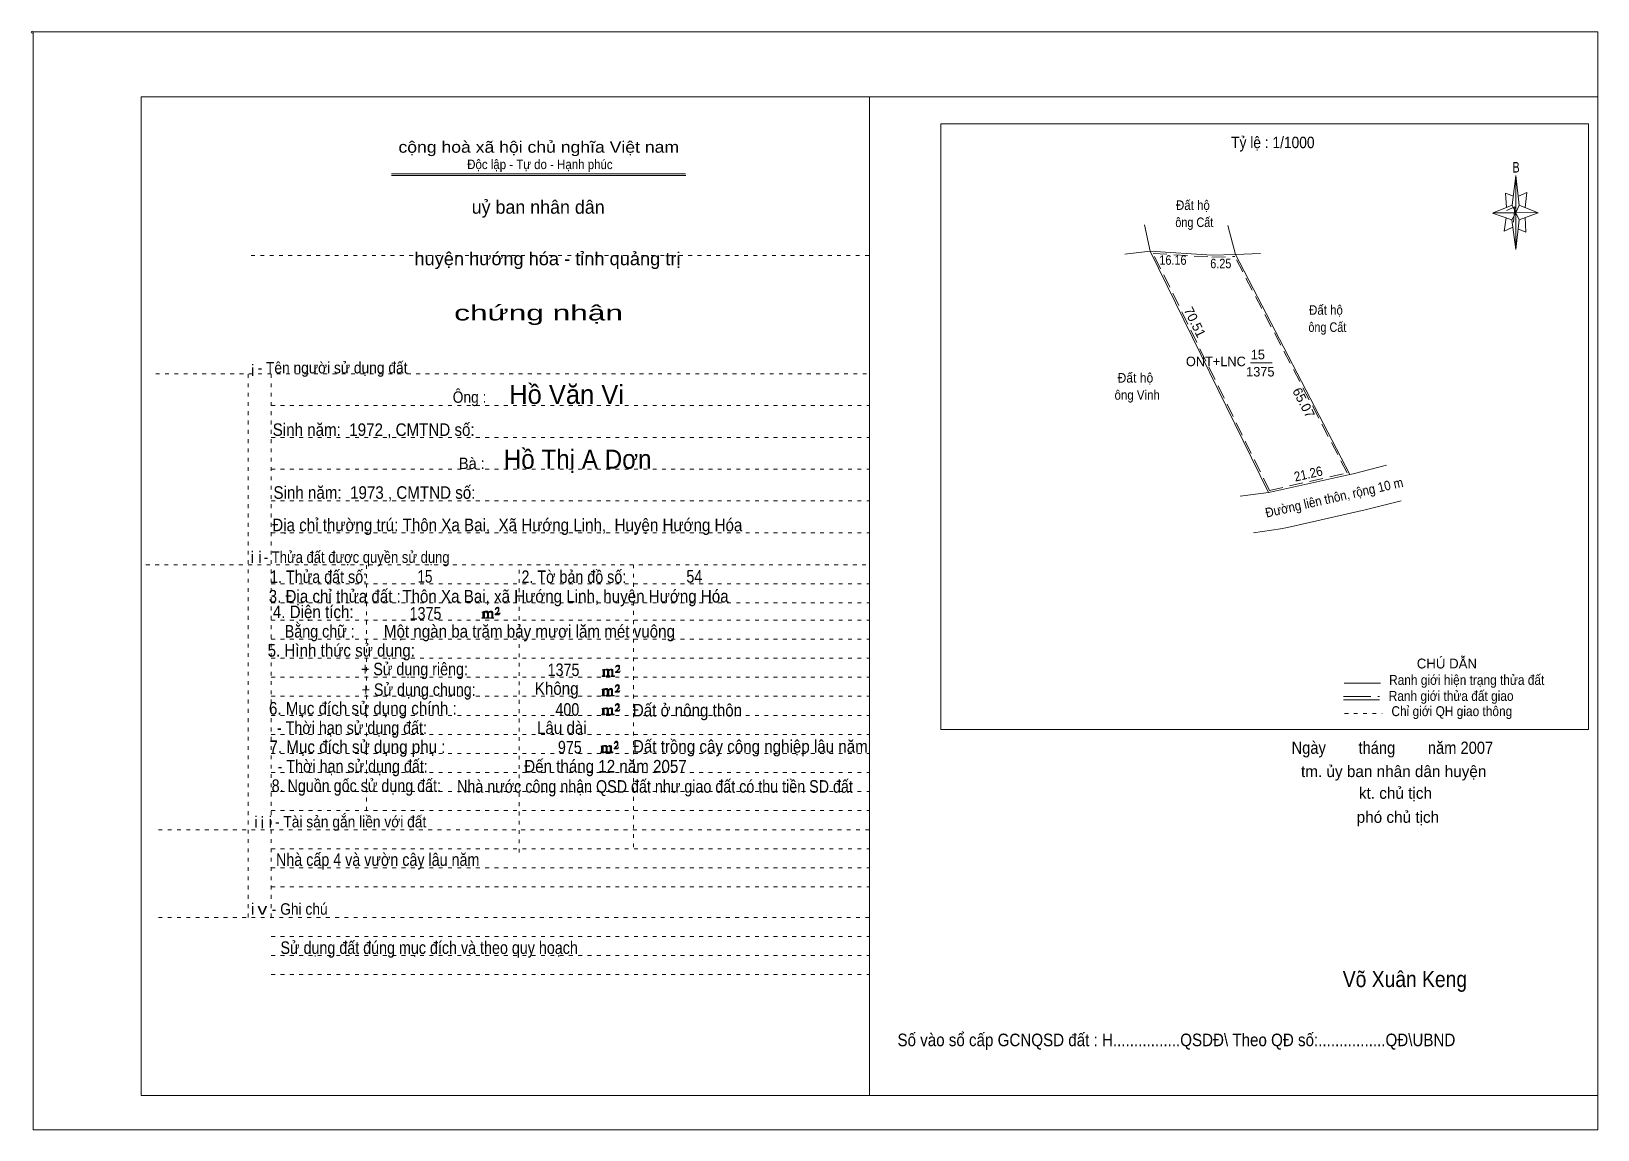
# Model space of a CAD drawing. Header units: centimetres. Extents: x -1.6 to 39.5, y -3.3 to 25.5.
import ezdxf
from ezdxf.enums import TextEntityAlignment as Align

# ---------------------------------------------------------------- set-up
doc = ezdxf.new("R2010")
doc.units = ezdxf.units.CM
doc.header["$LTSCALE"] = 0.12
for name, pattern in [('DOTTED', [1.5, 0.3, -1.2]), ('LONG_DASHED', [7.5, 6, -1.5]), ('MEDIUM_DASHED', [4.5, 3, -1.5])]:
    doc.linetypes.add(name, pattern=pattern)
for name, color, linetype, lineweight in [('1', 7, 'DOTTED', 13), ('10', 7, 'Continuous', 13), ('4', 7, 'Continuous', 13), ('5', 7, 'Continuous', 13), ('50', 7, 'Continuous', 13)]:
    doc.layers.add(name, color=color, linetype=linetype, lineweight=lineweight)

msp = doc.modelspace()

# ---------------------------------------------------------------- hatches: boundary and pattern name
at = {"layer": '50'}
for points in [[(10.27, 10.13), (10.27, 10.12), (10.27, 10.11), (10.25, 10.11), (10.24, 10.11), (10.24, 10.1), (10.33, 10.1), (10.33, 10.11), (10.32, 10.11), (10.31, 10.11), (10.31, 10.12), (10.31, 10.13), (10.31, 10.24), (10.31, 10.25), (10.32, 10.26), (10.34, 10.26), (10.35, 10.26), (10.36, 10.26), (10.37, 10.25), (10.39, 10.22), (10.39, 10.13), (10.37, 10.12), (10.37, 10.11), (10.36, 10.11), (10.35, 10.11), (10.35, 10.1), (10.44, 10.1), (10.44, 10.11), (10.43, 10.11), (10.42, 10.11), (10.42, 10.12), (10.42, 10.13), (10.42, 10.24), (10.44, 10.26), (10.45, 10.26), (10.46, 10.26), (10.49, 10.26), (10.49, 10.25), (10.5, 10.24), (10.5, 10.22), (10.5, 10.13), (10.5, 10.12), (10.49, 10.11), (10.49, 10.11), (10.47, 10.11), (10.47, 10.1), (10.56, 10.1), (10.56, 10.11), (10.55, 10.11), (10.54, 10.11), (10.53, 10.12), (10.53, 10.13), (10.53, 10.2), (10.53, 10.25), (10.53, 10.26), (10.52, 10.27), (10.5, 10.28), (10.47, 10.28), (10.46, 10.28), (10.44, 10.27), (10.41, 10.25), (10.41, 10.26), (10.4, 10.28), (10.39, 10.28), (10.37, 10.28), (10.35, 10.28), (10.34, 10.28), (10.32, 10.26), (10.31, 10.26), (10.31, 10.25), (10.31, 10.25), (10.31, 10.26), (10.31, 10.28), (10.24, 10.26), (10.24, 10.26), (10.25, 10.26), (10.27, 10.25), (10.27, 10.24), (10.27, 10.23)], [(10.69, 10.19), (10.72, 10.24), (10.72, 10.24), (10.71, 10.22), (10.69, 10.22), (10.68, 10.22), (10.63, 10.22), (10.66, 10.26), (10.67, 10.27), (10.69, 10.28), (10.69, 10.3), (10.69, 10.32), (10.69, 10.34), (10.69, 10.35), (10.69, 10.37), (10.68, 10.38), (10.67, 10.38), (10.66, 10.39), (10.65, 10.39), (10.63, 10.38), (10.63, 10.38), (10.62, 10.37), (10.61, 10.35), (10.59, 10.33), (10.61, 10.33), (10.61, 10.35), (10.62, 10.35), (10.63, 10.36), (10.65, 10.36), (10.66, 10.36), (10.67, 10.35), (10.68, 10.35), (10.68, 10.32), (10.68, 10.3), (10.66, 10.28), (10.66, 10.26), (10.65, 10.25), (10.59, 10.2), (10.59, 10.19)], [(13.42, 8.61), (13.42, 8.6), (13.42, 8.59), (13.41, 8.59), (13.4, 8.59), (13.4, 8.57), (13.48, 8.57), (13.48, 8.59), (13.47, 8.59), (13.46, 8.59), (13.46, 8.6), (13.46, 8.61), (13.46, 8.72), (13.46, 8.73), (13.47, 8.74), (13.5, 8.74), (13.51, 8.74), (13.52, 8.74), (13.53, 8.73), (13.54, 8.69), (13.54, 8.61), (13.53, 8.6), (13.53, 8.59), (13.52, 8.59), (13.51, 8.59), (13.51, 8.57), (13.6, 8.57), (13.6, 8.59), (13.58, 8.59), (13.57, 8.59), (13.57, 8.6), (13.57, 8.61), (13.57, 8.72), (13.6, 8.74), (13.61, 8.74), (13.62, 8.74), (13.64, 8.74), (13.64, 8.73), (13.65, 8.72), (13.65, 8.69), (13.65, 8.61), (13.65, 8.6), (13.64, 8.59), (13.64, 8.59), (13.63, 8.59), (13.63, 8.57), (13.72, 8.57), (13.72, 8.59), (13.7, 8.59), (13.69, 8.59), (13.68, 8.6), (13.68, 8.61), (13.68, 8.68), (13.68, 8.73), (13.68, 8.74), (13.67, 8.75), (13.65, 8.76), (13.63, 8.76), (13.62, 8.76), (13.6, 8.75), (13.56, 8.73), (13.56, 8.74), (13.55, 8.76), (13.54, 8.76), (13.53, 8.76), (13.51, 8.76), (13.5, 8.76), (13.47, 8.74), (13.46, 8.74), (13.46, 8.73), (13.46, 8.73), (13.46, 8.74), (13.46, 8.76), (13.4, 8.74), (13.4, 8.74), (13.41, 8.74), (13.42, 8.73), (13.42, 8.72), (13.42, 8.71)], [(13.85, 8.67), (13.87, 8.72), (13.87, 8.72), (13.86, 8.69), (13.85, 8.69), (13.84, 8.69), (13.78, 8.69), (13.82, 8.74), (13.83, 8.75), (13.85, 8.76), (13.85, 8.78), (13.85, 8.79), (13.85, 8.82), (13.85, 8.83), (13.85, 8.85), (13.84, 8.86), (13.83, 8.86), (13.82, 8.87), (13.8, 8.87), (13.78, 8.86), (13.78, 8.86), (13.77, 8.85), (13.76, 8.83), (13.75, 8.81), (13.76, 8.81), (13.76, 8.83), (13.77, 8.83), (13.78, 8.84), (13.8, 8.84), (13.82, 8.84), (13.83, 8.83), (13.84, 8.83), (13.84, 8.79), (13.84, 8.78), (13.82, 8.76), (13.82, 8.74), (13.8, 8.73), (13.75, 8.68), (13.75, 8.67)], [(13.41, 8.09), (13.41, 8.08), (13.41, 8.07), (13.4, 8.07), (13.39, 8.07), (13.39, 8.06), (13.48, 8.06), (13.48, 8.07), (13.47, 8.07), (13.45, 8.07), (13.45, 8.08), (13.45, 8.09), (13.45, 8.2), (13.45, 8.21), (13.47, 8.23), (13.49, 8.23), (13.5, 8.23), (13.51, 8.23), (13.52, 8.21), (13.53, 8.18), (13.53, 8.09), (13.52, 8.08), (13.52, 8.07), (13.51, 8.07), (13.5, 8.07), (13.5, 8.06), (13.59, 8.06), (13.59, 8.07), (13.58, 8.07), (13.57, 8.07), (13.57, 8.08), (13.57, 8.09), (13.57, 8.2), (13.59, 8.23), (13.6, 8.23), (13.61, 8.23), (13.63, 8.23), (13.63, 8.21), (13.64, 8.2), (13.64, 8.18), (13.64, 8.09), (13.64, 8.08), (13.63, 8.07), (13.63, 8.07), (13.62, 8.07), (13.62, 8.06), (13.71, 8.06), (13.71, 8.07), (13.7, 8.07), (13.69, 8.07), (13.67, 8.08), (13.67, 8.09), (13.67, 8.17), (13.67, 8.21), (13.67, 8.23), (13.66, 8.24), (13.64, 8.25), (13.62, 8.25), (13.61, 8.25), (13.59, 8.24), (13.55, 8.21), (13.55, 8.23), (13.54, 8.25), (13.53, 8.25), (13.52, 8.25), (13.5, 8.25), (13.49, 8.25), (13.47, 8.23), (13.45, 8.23), (13.45, 8.21), (13.45, 8.21), (13.45, 8.23), (13.45, 8.25), (13.39, 8.23), (13.39, 8.23), (13.4, 8.23), (13.41, 8.21), (13.41, 8.2), (13.41, 8.19)], [(13.84, 8.16), (13.86, 8.2), (13.86, 8.2), (13.85, 8.18), (13.84, 8.18), (13.83, 8.18), (13.77, 8.18), (13.81, 8.23), (13.82, 8.24), (13.84, 8.25), (13.84, 8.27), (13.84, 8.28), (13.84, 8.3), (13.84, 8.31), (13.84, 8.34), (13.83, 8.35), (13.82, 8.35), (13.81, 8.36), (13.8, 8.36), (13.77, 8.35), (13.77, 8.35), (13.76, 8.34), (13.75, 8.31), (13.74, 8.29), (13.75, 8.29), (13.75, 8.31), (13.76, 8.31), (13.77, 8.33), (13.8, 8.33), (13.81, 8.33), (13.82, 8.31), (13.83, 8.31), (13.83, 8.28), (13.83, 8.27), (13.81, 8.25), (13.81, 8.23), (13.8, 8.21), (13.74, 8.17), (13.74, 8.16)], [(13.84, 7.66), (13.86, 7.71), (13.86, 7.71), (13.85, 7.68), (13.84, 7.68), (13.83, 7.68), (13.77, 7.68), (13.81, 7.73), (13.82, 7.74), (13.84, 7.75), (13.84, 7.77), (13.84, 7.78), (13.84, 7.81), (13.84, 7.82), (13.84, 7.84), (13.83, 7.85), (13.82, 7.85), (13.81, 7.86), (13.79, 7.86), (13.77, 7.85), (13.77, 7.85), (13.76, 7.84), (13.75, 7.82), (13.74, 7.8), (13.75, 7.8), (13.75, 7.82), (13.76, 7.82), (13.77, 7.83), (13.79, 7.83), (13.81, 7.83), (13.82, 7.82), (13.83, 7.82), (13.83, 7.78), (13.83, 7.77), (13.81, 7.75), (13.81, 7.73), (13.79, 7.72), (13.74, 7.67), (13.74, 7.66)], [(13.41, 7.6), (13.41, 7.59), (13.41, 7.58), (13.4, 7.58), (13.39, 7.58), (13.39, 7.56), (13.47, 7.56), (13.47, 7.58), (13.46, 7.58), (13.45, 7.58), (13.45, 7.59), (13.45, 7.6), (13.45, 7.71), (13.45, 7.72), (13.46, 7.73), (13.49, 7.73), (13.5, 7.73), (13.51, 7.73), (13.52, 7.72), (13.53, 7.68), (13.53, 7.6), (13.52, 7.59), (13.52, 7.58), (13.51, 7.58), (13.5, 7.58), (13.5, 7.56), (13.59, 7.56), (13.59, 7.58), (13.57, 7.58), (13.56, 7.58), (13.56, 7.59), (13.56, 7.6), (13.56, 7.71), (13.59, 7.73), (13.6, 7.73), (13.61, 7.73), (13.63, 7.73), (13.63, 7.72), (13.64, 7.71), (13.64, 7.68), (13.64, 7.6), (13.64, 7.59), (13.63, 7.58), (13.63, 7.58), (13.62, 7.58), (13.62, 7.56), (13.71, 7.56), (13.71, 7.58), (13.69, 7.58), (13.68, 7.58), (13.67, 7.59), (13.67, 7.6), (13.67, 7.67), (13.67, 7.72), (13.67, 7.73), (13.66, 7.74), (13.64, 7.75), (13.62, 7.75), (13.61, 7.75), (13.59, 7.74), (13.55, 7.72), (13.55, 7.73), (13.54, 7.75), (13.53, 7.75), (13.52, 7.75), (13.5, 7.75), (13.49, 7.75), (13.46, 7.73), (13.45, 7.73), (13.45, 7.72), (13.45, 7.72), (13.45, 7.73), (13.45, 7.75), (13.39, 7.73), (13.39, 7.73), (13.4, 7.73), (13.41, 7.72), (13.41, 7.71), (13.41, 7.7)], [(13.38, 6.61), (13.38, 6.6), (13.38, 6.59), (13.37, 6.59), (13.36, 6.59), (13.36, 6.57), (13.44, 6.57), (13.44, 6.59), (13.43, 6.59), (13.42, 6.59), (13.42, 6.6), (13.42, 6.61), (13.42, 6.72), (13.42, 6.73), (13.43, 6.74), (13.46, 6.74), (13.47, 6.74), (13.48, 6.74), (13.49, 6.73), (13.5, 6.69), (13.5, 6.61), (13.49, 6.6), (13.49, 6.59), (13.48, 6.59), (13.47, 6.59), (13.47, 6.57), (13.56, 6.57), (13.56, 6.59), (13.54, 6.59), (13.53, 6.59), (13.53, 6.6), (13.53, 6.61), (13.53, 6.72), (13.56, 6.74), (13.57, 6.74), (13.58, 6.74), (13.6, 6.74), (13.6, 6.73), (13.61, 6.72), (13.61, 6.69), (13.61, 6.61), (13.61, 6.6), (13.6, 6.59), (13.6, 6.59), (13.59, 6.59), (13.59, 6.57), (13.68, 6.57), (13.68, 6.59), (13.66, 6.59), (13.65, 6.59), (13.64, 6.6), (13.64, 6.61), (13.64, 6.68), (13.64, 6.73), (13.64, 6.74), (13.63, 6.75), (13.61, 6.76), (13.59, 6.76), (13.58, 6.76), (13.56, 6.75), (13.52, 6.73), (13.52, 6.74), (13.51, 6.76), (13.5, 6.76), (13.49, 6.76), (13.47, 6.76), (13.46, 6.76), (13.43, 6.74), (13.42, 6.74), (13.42, 6.73), (13.42, 6.73), (13.42, 6.74), (13.42, 6.76), (13.36, 6.74), (13.36, 6.74), (13.37, 6.74), (13.38, 6.73), (13.38, 6.72), (13.38, 6.71)], [(13.81, 6.67), (13.83, 6.72), (13.83, 6.72), (13.82, 6.69), (13.81, 6.69), (13.8, 6.69), (13.74, 6.69), (13.78, 6.74), (13.79, 6.75), (13.81, 6.76), (13.81, 6.78), (13.81, 6.79), (13.81, 6.82), (13.81, 6.83), (13.81, 6.85), (13.8, 6.86), (13.79, 6.86), (13.78, 6.87), (13.76, 6.87), (13.74, 6.86), (13.74, 6.86), (13.73, 6.85), (13.72, 6.83), (13.71, 6.81), (13.72, 6.81), (13.72, 6.83), (13.73, 6.83), (13.74, 6.84), (13.76, 6.84), (13.78, 6.84), (13.79, 6.83), (13.8, 6.83), (13.8, 6.79), (13.8, 6.78), (13.78, 6.76), (13.78, 6.74), (13.76, 6.73), (13.71, 6.68), (13.71, 6.67)]]:
    msp.add_hatch(color=256, dxfattribs=at).paths.add_polyline_path(points)

# ---------------------------------------------------------------- linework, layer by layer
at = {"layer": '1', "linetype": 'Continuous'}
for p, q in [((1.31, -2.42), (1.31, 23.78)), ((1.31, 23.78), (39.51, 23.78)), ((20.41, -2.42), (20.41, 23.78)), ((39.51, -2.42), (39.51, 23.78)), ((7.87, 21.76), (15.58, 21.76)), ((7.87, 21.71), (15.59, 21.71)), ((37.26, 20.55), (36.75, 20.72)), ((1.31, -2.42), (39.51, -2.42))]:
    msp.add_line(p, q, dxfattribs=at)
at = {"layer": '1'}
for p, q in [((4.19, 19.61), (20.41, 19.61)), ((1.69, 16.51), (20.41, 16.51)), ((4.11, 2.25), (4.11, 16.51)), ((4.72, 2.25), (4.72, 16.51)), ((4.72, 15.68), (20.41, 15.68)), ((4.72, 14.84), (20.41, 14.84)), ((4.72, 14.01), (20.41, 14.01)), ((4.72, 13.18), (20.41, 13.18)), ((4.72, 12.34), (20.41, 12.34)), ((1.43, 11.5), (20.41, 11.5)), ((7.22, 5.05), (7.22, 11.5)), ((11.22, 3.95), (11.22, 11.5)), ((14.22, 4.09), (14.22, 11.5)), ((4.72, 11), (20.41, 11)), ((4.72, 10.5), (20.41, 10.5)), ((4.72, 10.05), (20.41, 10.05)), ((4.72, 9.55), (20.41, 9.55)), ((4.72, 9.05), (20.41, 9.05)), ((4.72, 8.55), (20.41, 8.55)), ((4.72, 8.05), (20.41, 8.05)), ((4.72, 7.55), (20.41, 7.55)), ((4.72, 7.05), (20.41, 7.05)), ((4.72, 6.55), (20.41, 6.55)), ((4.72, 6.05), (20.41, 6.05)), ((4.72, 5.55), (20.41, 5.55)), ((4.72, 5.05), (20.41, 5.05)), ((1.76, 4.55), (20.41, 4.55)), ((4.72, 4.05), (20.41, 4.05)), ((4.72, 3.55), (20.41, 3.55)), ((4.72, 3.05), (20.41, 3.05)), ((1.76, 2.25), (20.41, 2.25)), ((4.72, 1.75), (20.41, 1.75)), ((4.72, 1.25), (20.41, 1.25)), ((4.72, 0.75), (20.41, 0.75))]:
    msp.add_line(p, q, dxfattribs=at)
at = {"layer": '1', "linetype": 'Continuous'}
msp.add_lwpolyline([(-1.53, -3.32), (39.51, -3.32), (39.51, 25.48), (-1.53, 25.48)], close=True, dxfattribs=at)
msp.add_lwpolyline([(37.27, 20.35), (37.06, 20.25), (37.11, 20.6)], dxfattribs=at)
at = {"layer": '10'}
for p, q in [((27.77, 19.73), (27.62, 20.42)), ((29.81, 20.4), (30.01, 19.64)), ((27.11, 19.65), (27.77, 19.73)), ((27.77, 19.73), (29.39, 19.62)), ((30.88, 13.4), (27.77, 19.73)), ((29.39, 19.62), (30.01, 19.64)), ((30.01, 19.64), (30.67, 19.67)), ((33.01, 13.87), (30.01, 19.64)), ((30.4, 16.8), (30.97, 16.8)), ((33.1, 13.89), (33.97, 14.11)), ((31.04, 13.43), (33.01, 13.87)), ((33.01, 13.87), (33.1, 13.89)), ((30.88, 13.4), (30.13, 13.3)), ((30.88, 13.4), (31.04, 13.43)), ((34.36, 13.18), (33.41, 12.94)), ((31.37, 12.48), (33.41, 12.94))]:
    msp.add_line(p, q, dxfattribs=at)
at = {"layer": '10', "linetype": 'MEDIUM_DASHED'}
for p, q in [((30.9, 13.45), (27.85, 19.67)), ((32.94, 13.91), (29.99, 19.59)), ((30.9, 13.45), (32.94, 13.91))]:
    msp.add_line(p, q, dxfattribs=at)
msp.add_lwpolyline([(27.85, 19.67), (29.39, 19.57), (29.99, 19.59)], dxfattribs=at)
at = {"layer": '10'}
msp.add_lwpolyline([(31.37, 12.48), (31.19, 12.44), (30.48, 12.34)], dxfattribs=at)
at = {"layer": '4'}
for p, q in [((32.86, 8.39), (33.81, 8.39)), ((32.84, 7.96), (33.79, 7.96))]:
    msp.add_line(p, q, dxfattribs=at)
at = {"layer": '4', "linetype": 'LONG_DASHED'}
msp.add_line((32.84, 8.04), (33.79, 8.04), dxfattribs=at)
at = {"layer": '4', "linetype": 'DOTTED'}
msp.add_line((32.87, 7.6), (33.86, 7.6), dxfattribs=at)
at = {"layer": '4'}
msp.add_lwpolyline([(22.28, 23.07), (39.27, 23.07), (39.27, 7.18), (22.28, 7.18)], close=True, dxfattribs=at)
msp.add_circle((-1.55, 25.47), 0.025, dxfattribs=at)
at = {"layer": '5'}
for p, q in [((37.27, 20.93), (37.36, 21.71)), ((37.45, 20.55), (37.36, 19.77)), ((37.45, 20.93), (37.95, 20.73)), ((37.61, 20.61), (37.63, 20.23)), ((37.63, 20.23), (37.42, 20.31))]:
    msp.add_line(p, q, dxfattribs=at)
for points in [[(37.36, 21.71), (37.45, 20.93), (37.36, 20.73)], [(37.36, 20.73), (36.77, 20.73), (37.27, 20.93), (37.45, 20.55), (37.95, 20.73), (37.36, 20.75)], [(37.36, 20.73), (37.36, 19.77), (37.26, 20.55)]]:
    msp.add_lwpolyline(points, close=True, dxfattribs=at)
for points in [[(37.3, 21.17), (37.09, 21.25), (37.12, 20.87)], [(37.43, 21.17), (37.65, 21.27), (37.61, 20.87)], [(37.36, 20.73), (37.27, 20.93), (36.77, 20.73)], [(37.12, 20.79), (37.34, 20.89), (37.3, 20.49)], [(37.36, 20.73), (37.45, 20.55), (37.95, 20.73)]]:
    msp.add_lwpolyline(points, dxfattribs=at)
at = {"layer": '50'}
for points in [[(10.27, 10.13), (10.27, 10.12), (10.27, 10.11), (10.25, 10.11), (10.24, 10.11), (10.24, 10.1), (10.33, 10.1), (10.33, 10.11), (10.32, 10.11), (10.31, 10.11), (10.31, 10.12), (10.31, 10.13), (10.31, 10.24), (10.31, 10.25), (10.32, 10.26), (10.34, 10.26), (10.35, 10.26), (10.36, 10.26), (10.37, 10.25), (10.39, 10.22), (10.39, 10.13), (10.37, 10.12), (10.37, 10.11), (10.36, 10.11), (10.35, 10.11), (10.35, 10.1), (10.44, 10.1), (10.44, 10.11), (10.43, 10.11), (10.42, 10.11), (10.42, 10.12), (10.42, 10.13), (10.42, 10.24), (10.44, 10.26), (10.45, 10.26), (10.46, 10.26), (10.49, 10.26), (10.49, 10.25), (10.5, 10.24), (10.5, 10.22), (10.5, 10.13), (10.5, 10.12), (10.49, 10.11), (10.49, 10.11), (10.47, 10.11), (10.47, 10.1), (10.56, 10.1), (10.56, 10.11), (10.55, 10.11), (10.54, 10.11), (10.53, 10.12), (10.53, 10.13), (10.53, 10.2), (10.53, 10.25), (10.53, 10.26), (10.52, 10.27), (10.5, 10.28), (10.47, 10.28), (10.46, 10.28), (10.44, 10.27), (10.41, 10.25), (10.41, 10.26), (10.4, 10.28), (10.39, 10.28), (10.37, 10.28), (10.35, 10.28), (10.34, 10.28), (10.32, 10.26), (10.31, 10.26), (10.31, 10.25), (10.31, 10.25), (10.31, 10.26), (10.31, 10.28), (10.24, 10.26), (10.24, 10.26), (10.25, 10.26), (10.27, 10.25), (10.27, 10.24), (10.27, 10.23)], [(10.69, 10.19), (10.72, 10.24), (10.72, 10.24), (10.71, 10.22), (10.69, 10.22), (10.68, 10.22), (10.63, 10.22), (10.66, 10.26), (10.67, 10.27), (10.69, 10.28), (10.69, 10.3), (10.69, 10.32), (10.69, 10.34), (10.69, 10.35), (10.69, 10.37), (10.68, 10.38), (10.67, 10.38), (10.66, 10.39), (10.65, 10.39), (10.63, 10.38), (10.63, 10.38), (10.62, 10.37), (10.61, 10.35), (10.59, 10.33), (10.61, 10.33), (10.61, 10.35), (10.62, 10.35), (10.63, 10.36), (10.65, 10.36), (10.66, 10.36), (10.67, 10.35), (10.68, 10.35), (10.68, 10.32), (10.68, 10.3), (10.66, 10.28), (10.66, 10.26), (10.65, 10.25), (10.59, 10.2), (10.59, 10.19)], [(13.42, 8.61), (13.42, 8.6), (13.42, 8.59), (13.41, 8.59), (13.4, 8.59), (13.4, 8.57), (13.48, 8.57), (13.48, 8.59), (13.47, 8.59), (13.46, 8.59), (13.46, 8.6), (13.46, 8.61), (13.46, 8.72), (13.46, 8.73), (13.47, 8.74), (13.5, 8.74), (13.51, 8.74), (13.52, 8.74), (13.53, 8.73), (13.54, 8.69), (13.54, 8.61), (13.53, 8.6), (13.53, 8.59), (13.52, 8.59), (13.51, 8.59), (13.51, 8.57), (13.6, 8.57), (13.6, 8.59), (13.58, 8.59), (13.57, 8.59), (13.57, 8.6), (13.57, 8.61), (13.57, 8.72), (13.6, 8.74), (13.61, 8.74), (13.62, 8.74), (13.64, 8.74), (13.64, 8.73), (13.65, 8.72), (13.65, 8.69), (13.65, 8.61), (13.65, 8.6), (13.64, 8.59), (13.64, 8.59), (13.63, 8.59), (13.63, 8.57), (13.72, 8.57), (13.72, 8.59), (13.7, 8.59), (13.69, 8.59), (13.68, 8.6), (13.68, 8.61), (13.68, 8.68), (13.68, 8.73), (13.68, 8.74), (13.67, 8.75), (13.65, 8.76), (13.63, 8.76), (13.62, 8.76), (13.6, 8.75), (13.56, 8.73), (13.56, 8.74), (13.55, 8.76), (13.54, 8.76), (13.53, 8.76), (13.51, 8.76), (13.5, 8.76), (13.47, 8.74), (13.46, 8.74), (13.46, 8.73), (13.46, 8.73), (13.46, 8.74), (13.46, 8.76), (13.4, 8.74), (13.4, 8.74), (13.41, 8.74), (13.42, 8.73), (13.42, 8.72), (13.42, 8.71)], [(13.85, 8.67), (13.87, 8.72), (13.87, 8.72), (13.86, 8.69), (13.85, 8.69), (13.84, 8.69), (13.78, 8.69), (13.82, 8.74), (13.83, 8.75), (13.85, 8.76), (13.85, 8.78), (13.85, 8.79), (13.85, 8.82), (13.85, 8.83), (13.85, 8.85), (13.84, 8.86), (13.83, 8.86), (13.82, 8.87), (13.8, 8.87), (13.78, 8.86), (13.78, 8.86), (13.77, 8.85), (13.76, 8.83), (13.75, 8.81), (13.76, 8.81), (13.76, 8.83), (13.77, 8.83), (13.78, 8.84), (13.8, 8.84), (13.82, 8.84), (13.83, 8.83), (13.84, 8.83), (13.84, 8.79), (13.84, 8.78), (13.82, 8.76), (13.82, 8.74), (13.8, 8.73), (13.75, 8.68), (13.75, 8.67)], [(13.41, 8.09), (13.41, 8.08), (13.41, 8.07), (13.4, 8.07), (13.39, 8.07), (13.39, 8.06), (13.48, 8.06), (13.48, 8.07), (13.47, 8.07), (13.45, 8.07), (13.45, 8.08), (13.45, 8.09), (13.45, 8.2), (13.45, 8.21), (13.47, 8.23), (13.49, 8.23), (13.5, 8.23), (13.51, 8.23), (13.52, 8.21), (13.53, 8.18), (13.53, 8.09), (13.52, 8.08), (13.52, 8.07), (13.51, 8.07), (13.5, 8.07), (13.5, 8.06), (13.59, 8.06), (13.59, 8.07), (13.58, 8.07), (13.57, 8.07), (13.57, 8.08), (13.57, 8.09), (13.57, 8.2), (13.59, 8.23), (13.6, 8.23), (13.61, 8.23), (13.63, 8.23), (13.63, 8.21), (13.64, 8.2), (13.64, 8.18), (13.64, 8.09), (13.64, 8.08), (13.63, 8.07), (13.63, 8.07), (13.62, 8.07), (13.62, 8.06), (13.71, 8.06), (13.71, 8.07), (13.7, 8.07), (13.69, 8.07), (13.67, 8.08), (13.67, 8.09), (13.67, 8.17), (13.67, 8.21), (13.67, 8.23), (13.66, 8.24), (13.64, 8.25), (13.62, 8.25), (13.61, 8.25), (13.59, 8.24), (13.55, 8.21), (13.55, 8.23), (13.54, 8.25), (13.53, 8.25), (13.52, 8.25), (13.5, 8.25), (13.49, 8.25), (13.47, 8.23), (13.45, 8.23), (13.45, 8.21), (13.45, 8.21), (13.45, 8.23), (13.45, 8.25), (13.39, 8.23), (13.39, 8.23), (13.4, 8.23), (13.41, 8.21), (13.41, 8.2), (13.41, 8.19)], [(13.84, 8.16), (13.86, 8.2), (13.86, 8.2), (13.85, 8.18), (13.84, 8.18), (13.83, 8.18), (13.77, 8.18), (13.81, 8.23), (13.82, 8.24), (13.84, 8.25), (13.84, 8.27), (13.84, 8.28), (13.84, 8.3), (13.84, 8.31), (13.84, 8.34), (13.83, 8.35), (13.82, 8.35), (13.81, 8.36), (13.8, 8.36), (13.77, 8.35), (13.77, 8.35), (13.76, 8.34), (13.75, 8.31), (13.74, 8.29), (13.75, 8.29), (13.75, 8.31), (13.76, 8.31), (13.77, 8.33), (13.8, 8.33), (13.81, 8.33), (13.82, 8.31), (13.83, 8.31), (13.83, 8.28), (13.83, 8.27), (13.81, 8.25), (13.81, 8.23), (13.8, 8.21), (13.74, 8.17), (13.74, 8.16)], [(13.84, 7.66), (13.86, 7.71), (13.86, 7.71), (13.85, 7.68), (13.84, 7.68), (13.83, 7.68), (13.77, 7.68), (13.81, 7.73), (13.82, 7.74), (13.84, 7.75), (13.84, 7.77), (13.84, 7.78), (13.84, 7.81), (13.84, 7.82), (13.84, 7.84), (13.83, 7.85), (13.82, 7.85), (13.81, 7.86), (13.79, 7.86), (13.77, 7.85), (13.77, 7.85), (13.76, 7.84), (13.75, 7.82), (13.74, 7.8), (13.75, 7.8), (13.75, 7.82), (13.76, 7.82), (13.77, 7.83), (13.79, 7.83), (13.81, 7.83), (13.82, 7.82), (13.83, 7.82), (13.83, 7.78), (13.83, 7.77), (13.81, 7.75), (13.81, 7.73), (13.79, 7.72), (13.74, 7.67), (13.74, 7.66)], [(13.41, 7.6), (13.41, 7.59), (13.41, 7.58), (13.4, 7.58), (13.39, 7.58), (13.39, 7.56), (13.47, 7.56), (13.47, 7.58), (13.46, 7.58), (13.45, 7.58), (13.45, 7.59), (13.45, 7.6), (13.45, 7.71), (13.45, 7.72), (13.46, 7.73), (13.49, 7.73), (13.5, 7.73), (13.51, 7.73), (13.52, 7.72), (13.53, 7.68), (13.53, 7.6), (13.52, 7.59), (13.52, 7.58), (13.51, 7.58), (13.5, 7.58), (13.5, 7.56), (13.59, 7.56), (13.59, 7.58), (13.57, 7.58), (13.56, 7.58), (13.56, 7.59), (13.56, 7.6), (13.56, 7.71), (13.59, 7.73), (13.6, 7.73), (13.61, 7.73), (13.63, 7.73), (13.63, 7.72), (13.64, 7.71), (13.64, 7.68), (13.64, 7.6), (13.64, 7.59), (13.63, 7.58), (13.63, 7.58), (13.62, 7.58), (13.62, 7.56), (13.71, 7.56), (13.71, 7.58), (13.69, 7.58), (13.68, 7.58), (13.67, 7.59), (13.67, 7.6), (13.67, 7.67), (13.67, 7.72), (13.67, 7.73), (13.66, 7.74), (13.64, 7.75), (13.62, 7.75), (13.61, 7.75), (13.59, 7.74), (13.55, 7.72), (13.55, 7.73), (13.54, 7.75), (13.53, 7.75), (13.52, 7.75), (13.5, 7.75), (13.49, 7.75), (13.46, 7.73), (13.45, 7.73), (13.45, 7.72), (13.45, 7.72), (13.45, 7.73), (13.45, 7.75), (13.39, 7.73), (13.39, 7.73), (13.4, 7.73), (13.41, 7.72), (13.41, 7.71), (13.41, 7.7)], [(13.38, 6.61), (13.38, 6.6), (13.38, 6.59), (13.37, 6.59), (13.36, 6.59), (13.36, 6.57), (13.44, 6.57), (13.44, 6.59), (13.43, 6.59), (13.42, 6.59), (13.42, 6.6), (13.42, 6.61), (13.42, 6.72), (13.42, 6.73), (13.43, 6.74), (13.46, 6.74), (13.47, 6.74), (13.48, 6.74), (13.49, 6.73), (13.5, 6.69), (13.5, 6.61), (13.49, 6.6), (13.49, 6.59), (13.48, 6.59), (13.47, 6.59), (13.47, 6.57), (13.56, 6.57), (13.56, 6.59), (13.54, 6.59), (13.53, 6.59), (13.53, 6.6), (13.53, 6.61), (13.53, 6.72), (13.56, 6.74), (13.57, 6.74), (13.58, 6.74), (13.6, 6.74), (13.6, 6.73), (13.61, 6.72), (13.61, 6.69), (13.61, 6.61), (13.61, 6.6), (13.6, 6.59), (13.6, 6.59), (13.59, 6.59), (13.59, 6.57), (13.68, 6.57), (13.68, 6.59), (13.66, 6.59), (13.65, 6.59), (13.64, 6.6), (13.64, 6.61), (13.64, 6.68), (13.64, 6.73), (13.64, 6.74), (13.63, 6.75), (13.61, 6.76), (13.59, 6.76), (13.58, 6.76), (13.56, 6.75), (13.52, 6.73), (13.52, 6.74), (13.51, 6.76), (13.5, 6.76), (13.49, 6.76), (13.47, 6.76), (13.46, 6.76), (13.43, 6.74), (13.42, 6.74), (13.42, 6.73), (13.42, 6.73), (13.42, 6.74), (13.42, 6.76), (13.36, 6.74), (13.36, 6.74), (13.37, 6.74), (13.38, 6.73), (13.38, 6.72), (13.38, 6.71)], [(13.81, 6.67), (13.83, 6.72), (13.83, 6.72), (13.82, 6.69), (13.81, 6.69), (13.8, 6.69), (13.74, 6.69), (13.78, 6.74), (13.79, 6.75), (13.81, 6.76), (13.81, 6.78), (13.81, 6.79), (13.81, 6.82), (13.81, 6.83), (13.81, 6.85), (13.8, 6.86), (13.79, 6.86), (13.78, 6.87), (13.76, 6.87), (13.74, 6.86), (13.74, 6.86), (13.73, 6.85), (13.72, 6.83), (13.71, 6.81), (13.72, 6.81), (13.72, 6.83), (13.73, 6.83), (13.74, 6.84), (13.76, 6.84), (13.78, 6.84), (13.79, 6.83), (13.8, 6.83), (13.8, 6.79), (13.8, 6.78), (13.78, 6.76), (13.78, 6.74), (13.76, 6.73), (13.71, 6.68), (13.71, 6.67)]]:
    msp.add_lwpolyline(points, close=True, dxfattribs=at)

# ---------------------------------------------------------------- texts
at = {"layer": '1'}
for s, height, width, p in [('cộng hoà xã hội chủ nghĩa Việt nam', 0.3, 1.15, (11.735, 22.31)), ('Độc lập - Tự do - Hạnh phúc', 0.25, 0.9, (11.765, 21.88)), ('chứng nhận', 0.4, 1.55, (11.73, 17.91)), ('- Tên người sử dụng đất', 0.3, 0.9, (6.325, 16.52)), ('- Thửa đất được quyền sử dụng', 0.3, 0.85, (6.96, 11.55)), ('- Tài sản gắn liền với đất ', 0.3, 0.9, (6.85, 4.61)), ('v', 0.3, 1.3, (4.485, 2.32)), ('- Ghi chú', 0.3, 0.9, (5.465, 2.32))]:
    msp.add_text(s, height=height, dxfattribs=dict(at, width=width)).set_placement(p, align=Align.CENTER)
for s, height, p in [('uỷ ban nhân dân', 0.35, (11.72, 20.71)), ('i', 0.3, (4.235, 16.45)), ('i', 0.3, (4.225, 11.55)), ('i', 0.3, (4.425, 11.55)), ('i', 0.3, (4.315, 4.6)), ('i', 0.3, (4.485, 4.59)), ('i', 0.3, (4.695, 4.6)), ('i', 0.3, (4.235, 2.32))]:
    msp.add_text(s, height=height, dxfattribs=at).set_placement(p, align=Align.CENTER)
at = {"layer": '10'}
for s, height, width, p in [('Tỷ lệ : 1/1000', 0.3, 0.9, (30.99, 22.43)), ('Đất hộ ', 0.25, 0.9, (28.935, 20.81)), ('ông Cất', 0.25, 0.85, (28.93, 20.36)), ('16.16', 0.25, 0.85, (28.37, 19.37)), ('6.25', 0.25, 0.85, (29.625, 19.28)), ('Đất hộ ', 0.25, 0.9, (32.425, 18.06)), ('ông Cất', 0.25, 0.85, (32.42, 17.61)), ('Đất hộ', 0.25, 0.95, (27.385, 16.28)), (' ông Vinh', 0.25, 0.9, (27.39, 15.83)), ('Hồ Thị A Dơn', 0.5, 0.95, (12.755, 14.02)), ('Võ Xuân Keng', 0.42, 0.9, (34.455, 0.42))]:
    msp.add_text(s, height=height, dxfattribs=dict(at, width=width)).set_placement(p, align=Align.CENTER)
for s, rotation, p in [('70.51', 296.18, (28.832, 17.81)), ('65.07', 297.522, (31.687, 15.693))]:
    msp.add_text(s, height=0.25, rotation=rotation, dxfattribs=at).set_placement(p, align=Align.CENTER)
msp.add_text('ONT+LNC', height=0.25, dxfattribs=at).set_placement((30.28, 16.71), align=Align.RIGHT)
for s, p in [('15', (30.41, 16.89)), ('1375', (30.29, 16.44))]:
    msp.add_text(s, height=0.25, dxfattribs=at).set_placement(p)
msp.add_text('Hồ Văn Vi', height=0.5, dxfattribs=at).set_placement((12.465, 15.72), align=Align.CENTER)
at = {"layer": '10', "width": 0.9}
for s, rotation, p in [('21.26', 12.747, (31.947, 13.765)), ('Đường liên thôn, rộng 10 m ', 12.707, (32.667, 13.152))]:
    msp.add_text(s, height=0.25, rotation=rotation, dxfattribs=at).set_placement(p, align=Align.CENTER)
at = {"layer": '4'}
msp.add_text('CHÚ DẪN', height=0.2591, dxfattribs=at).set_placement((35.555, 8.78), align=Align.CENTER)
at = {"layer": '4', "width": 0.9}
for s, p in [('Ranh giới hiện trạng thửa đất', (36.075, 8.35)), ('Ranh giới thửa đất giao ', (35.71, 7.93)), ('Chỉ giới QH giao thông', (35.685, 7.53))]:
    msp.add_text(s, height=0.2591, dxfattribs=at).set_placement(p, align=Align.CENTER)
at = {"layer": '5', "width": 0.75}
msp.add_text('B', height=0.276, dxfattribs=at).set_placement((37.37, 21.79), align=Align.CENTER)
at = {"layer": '50'}
for s, height, width, p in [('  huyện hướng hóa - tỉnh quảng trị', 0.34, 1.05, (11.83, 19.36)), ('Ông :', 0.3, 0.9, (9.92, 15.75)), ('Sinh năm:  1972 , CMTND số:  ', 0.33, 0.9, (7.515, 14.88)), ('Bà :', 0.3, 0.95, (9.98, 14.01)), ('Sinh năm:  1973 , CMTND số:  ', 0.33, 0.9, (7.535, 13.23)), ('Địa chỉ thường trú: Thôn Xa Bai,  Xã Hướng Linh,  Huyện Hướng Hóa', 0.33, 0.9, (10.91, 12.38)), ('1. Thửa đất số:  ', 0.33, 0.85, (6.065, 11.02)), ('15', 0.33, 0.8, (8.75, 11.03)), ('2. Tờ bản đồ số:  ', 0.33, 0.85, (12.76, 11.02)), ('54', 0.33, 0.85, (15.815, 11.03)), ('3. Địa chỉ thửa đất : ', 0.33, 0.9, (6.44, 10.51)), ('Thôn Xa Bai, xã Hướng Linh, huyện Hướng Hóa', 0.33, 0.9, (12.435, 10.51)), ('4. Diện tích: ', 0.33, 0.9, (5.875, 10.1)), ('1375', 0.33, 0.85, (8.765, 10.06)), ('Bằng chữ :', 0.33, 0.85, (5.99, 9.59)), ('Một ngàn ba trăm bảy mươi lăm mét vuông', 0.33, 0.9, (11.49, 9.59)), ('5. Hình thức sử dụng:', 0.33, 0.9, (6.555, 9.09)), ('+ Sử dụng riêng:', 0.33, 0.85, (8.475, 8.6)), ('1375', 0.33, 0.85, (12.385, 8.58)), ('+ Sử dụng chung:', 0.33, 0.85, (8.585, 8.06)), ('Không', 0.33, 0.9, (12.205, 8.09)), ('6. Mục đích sử dụng chính :', 0.33, 0.9, (7.12, 7.57)), ('400', 0.33, 0.85, (12.485, 7.54)), ('Đất ở nông thôn', 0.33, 0.9, (15.635, 7.52)), ('- Thời hạn sử dụng đất:', 0.33, 0.85, (6.835, 7.06)), ('Lâu dài', 0.33, 0.9, (12.34, 7.06)), ('7. Mục đích sử dụng phụ :', 0.33, 0.9, (6.98, 6.56)), ('975', 0.33, 0.85, (12.55, 6.55)), ('Đất trồng cây công nghiệp lâu năm', 0.33, 0.9, (17.285, 6.57)), ('Ngày        tháng        năm 2007', 0.32, 0.9, (34.125, 6.54)), ('- Thời hạn sử dụng đất:', 0.33, 0.85, (6.855, 6.05)), ('Đến tháng 12 năm 2057', 0.33, 0.9, (13.485, 6.05)), ('8. Nguồn gốc sử dụng đất:', 0.33, 0.85, (6.95, 5.54)), ('Nhà nước công nhận QSD đất như giao đất có thu tiền SD đất ', 0.33, 0.85, (14.835, 5.52)), ('Nhà cấp 4 và vườn cây lâu năm', 0.33, 0.85, (7.51, 3.6)), ('Sử dụng đất đúng mục đích và theo quy hoạch', 0.33, 0.85, (8.86, 1.29)), ('Số vào sổ cấp GCNQSD đất : H................QSDĐ\\ Theo QĐ số:................QĐ\\UBND', 0.33, 0.9, (28.46, -1.13))]:
    msp.add_text(s, height=height, dxfattribs=dict(at, width=width)).set_placement(p, align=Align.CENTER)
for s, p in [('tm. ủy ban nhân dân huyện ', (34.215, 5.93)), ('kt. chủ tịch', (34.205, 5.36)), ('phó chủ tịch', (34.27, 4.73))]:
    msp.add_text(s, height=0.3, dxfattribs=at).set_placement(p, align=Align.CENTER)

doc.saveas('drawing.dxf')
